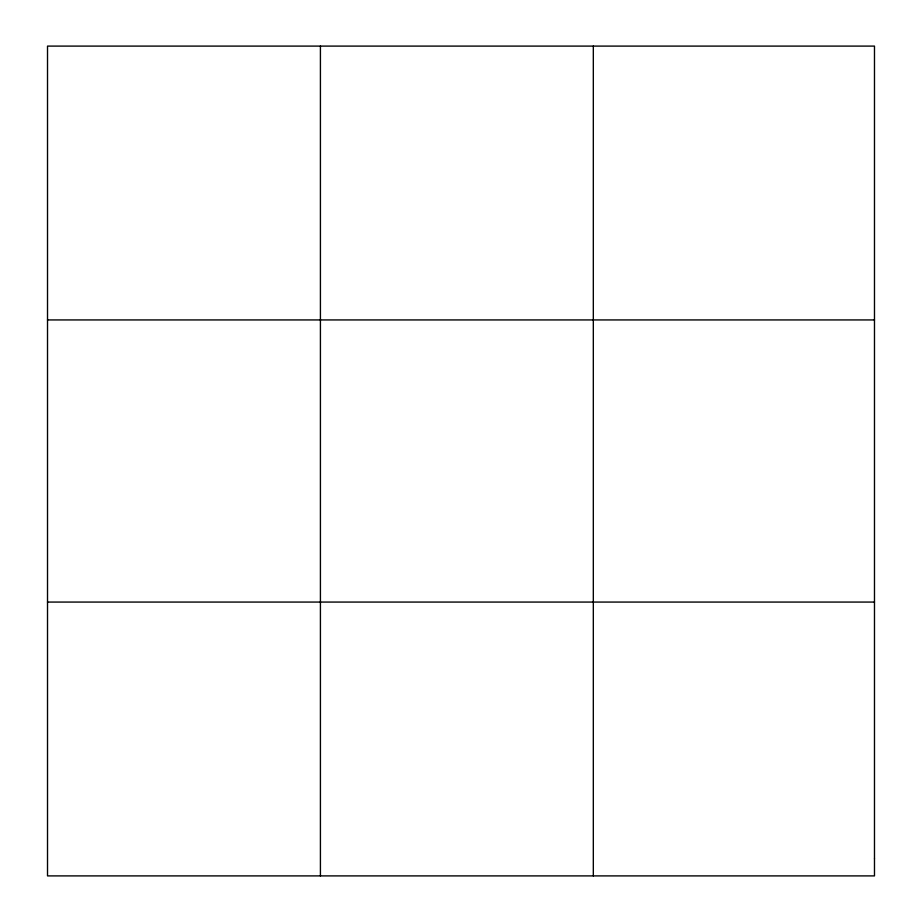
<?xml version="1.0" encoding="UTF-8"?>
<svg xmlns="http://www.w3.org/2000/svg" width="922" height="922" viewBox="0 0 922 922"><rect width="100%" height="100%" fill="white"/><g stroke="black" fill="none" stroke-linecap="round" stroke-linejoin="round"><path stroke-width="1.38" d="M320.418 46.1L320.418 875.9M593.319 46.1L593.319 875.9M47.518 319.934L874.482 319.934M47.518 602.066L874.482 602.066M874.482 858.785L874.482 875.9L47.518 875.9L47.518 46.1L874.482 46.1L874.482 858.785"/></g></svg>
